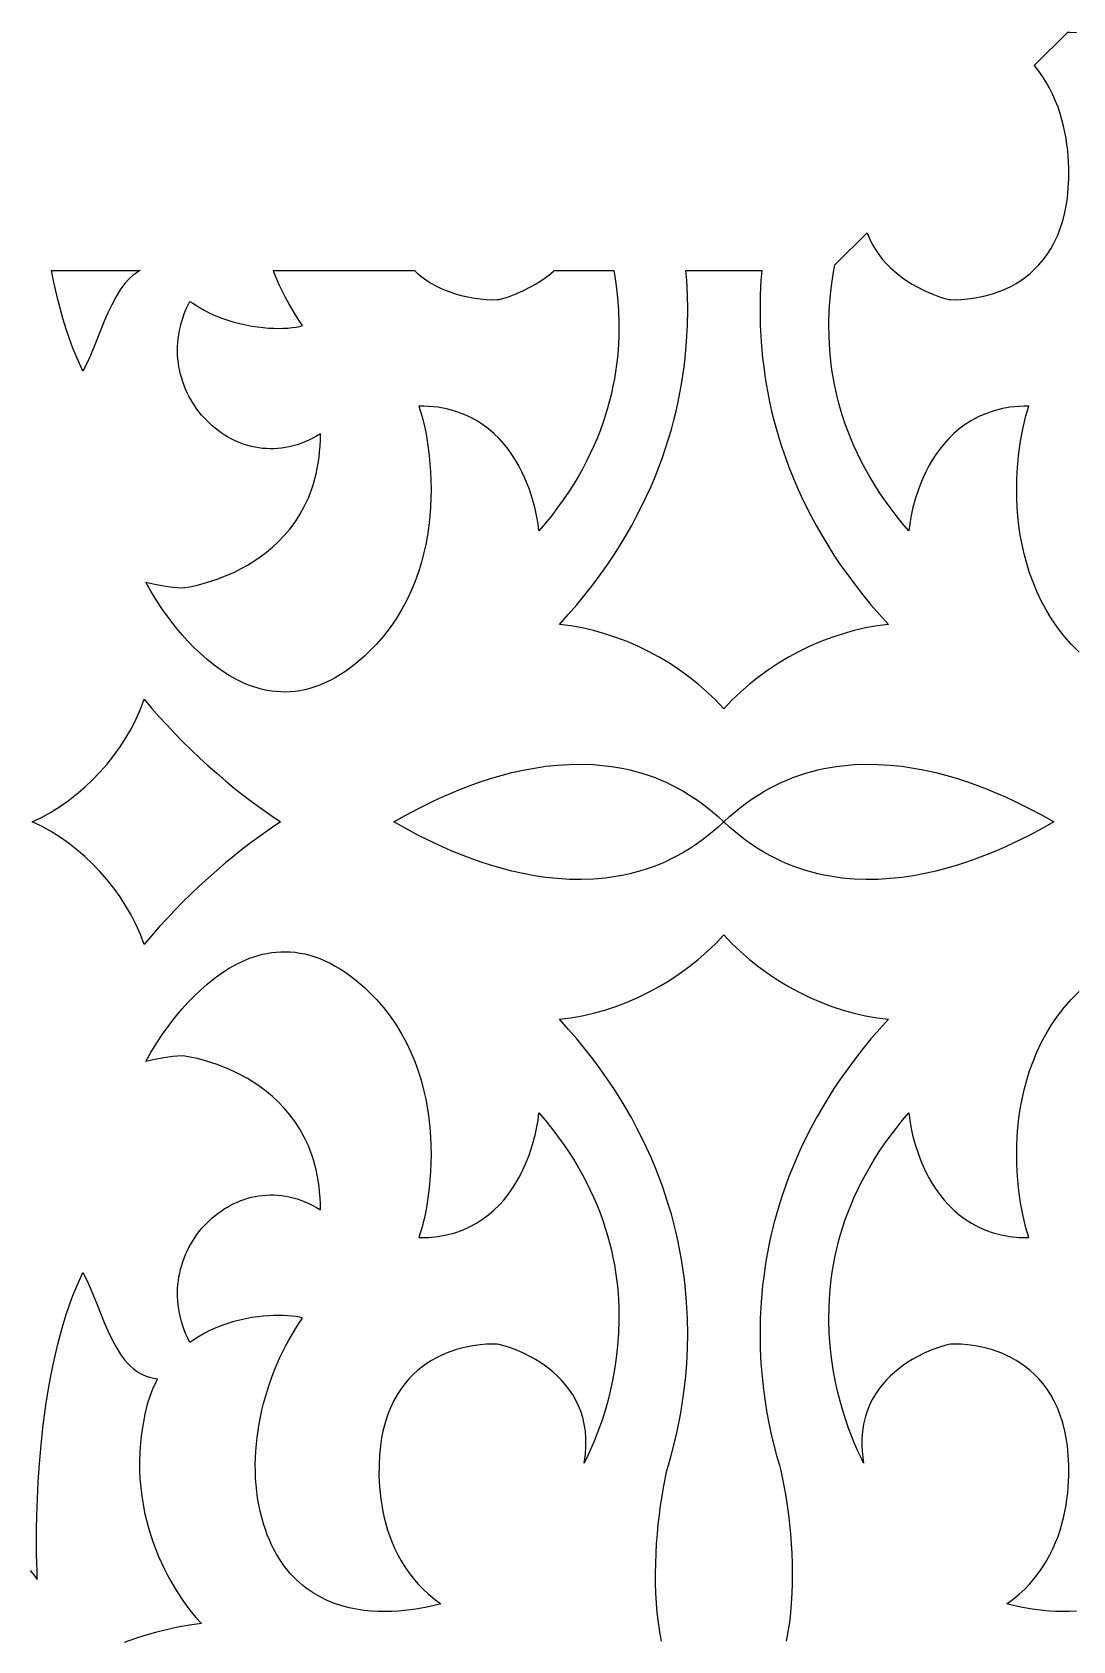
# Model space of a CAD drawing. Extents: x -350 to 350, y -780 to 780.
# Drawn here: x 79.3 to 131.5, y -575.2 to -494.5 of the extents above; entities that cross this region are included whole.
import ezdxf

# ---------------------------------------------------------------- set-up
doc = ezdxf.new("R2010")
doc.units = 0
doc.layers.add('LAYER_1', color=18, linetype='CONTINUOUS')

msp = doc.modelspace()

# ---------------------------------------------------------------- linework, layer by layer
at = {"layer": 'LAYER_1'}
for points in [[(131.812, -525.61), (131.421, -525.211), (131.062, -524.798), (130.732, -524.372), (130.432, -523.935), (130.16, -523.488), (129.915, -523.033), (129.696, -522.571), (129.501, -522.103), (129.331, -521.631), (129.183, -521.157), (129.056, -520.681), (128.95, -520.205), (128.864, -519.731), (128.795, -519.26), (128.744, -518.793), (128.709, -518.331), (128.689, -517.877), (128.682, -517.432), (128.689, -516.996), (128.707, -516.572), (128.736, -516.161), (128.774, -515.764), (128.821, -515.382), (128.875, -515.018), (128.936, -514.672), (129.001, -514.345), (129.143, -513.758), (129.292, -513.267), (129.045, -513.27), (128.804, -513.282), (128.343, -513.329), (127.908, -513.408), (127.498, -513.515), (127.113, -513.649), (126.751, -513.808), (126.412, -513.989), (126.096, -514.19), (125.801, -514.409), (125.527, -514.644), (125.273, -514.893), (125.039, -515.154), (124.823, -515.424), (124.625, -515.702), (124.444, -515.985), (124.28, -516.271), (124.131, -516.557), (123.997, -516.843), (123.877, -517.126), (123.771, -517.402), (123.596, -517.931), (123.465, -518.413), (123.374, -518.829), (123.316, -519.164), (123.277, -519.519), (122.946, -519.132), (122.633, -518.745), (122.337, -518.358), (122.056, -517.97), (121.792, -517.583), (121.544, -517.195), (121.31, -516.808), (121.092, -516.422), (120.888, -516.036), (120.698, -515.651), (120.521, -515.268), (120.358, -514.885), (120.208, -514.505), (120.071, -514.126), (119.946, -513.749), (119.833, -513.375), (119.731, -513.003), (119.64, -512.633), (119.56, -512.266), (119.491, -511.902), (119.431, -511.542), (119.381, -511.185), (119.34, -510.831), (119.308, -510.482), (119.27, -509.794), (119.262, -509.125), (119.282, -508.475), (119.327, -507.846), (119.395, -507.24), (119.481, -506.658), (119.566, -506.193), (121.181, -504.578), (121.301, -504.873), (121.442, -505.157), (121.599, -505.424), (121.771, -505.675), (121.955, -505.911), (122.151, -506.131), (122.355, -506.337), (122.567, -506.528), (122.784, -506.704), (123.003, -506.868), (123.224, -507.017), (123.445, -507.154), (123.663, -507.278), (124.082, -507.491), (124.469, -507.657), (124.806, -507.782), (125.079, -507.867), (125.271, -507.916), (125.369, -507.931), (125.64, -507.933), (125.896, -507.922), (126.218, -507.895), (126.593, -507.844), (127.012, -507.761), (127.233, -507.705), (127.462, -507.639), (127.695, -507.561), (127.933, -507.47), (128.172, -507.366), (128.413, -507.248), (128.653, -507.114), (128.891, -506.964), (129.126, -506.797), (129.357, -506.612), (129.581, -506.407), (129.798, -506.183), (130.006, -505.938), (130.203, -505.672), (130.39, -505.382), (130.563, -505.069), (130.721, -504.732), (130.864, -504.369), (130.99, -503.979), (131.097, -503.563), (131.163, -503.223), (131.222, -502.821), (131.267, -502.365), (131.293, -501.863), (131.294, -501.322), (131.266, -500.749), (131.239, -500.453), (131.203, -500.152), (131.157, -499.847), (131.1, -499.538), (131.032, -499.227), (130.952, -498.914), (130.859, -498.601), (130.753, -498.288), (130.632, -497.977), (130.497, -497.668), (130.347, -497.362), (130.181, -497.06), (129.998, -496.763), (129.798, -496.472), (129.579, -496.188), (129.576, -496.183), (131.238, -494.521), (131.33, -494.522), (131.685, -494.543)], [(110.869, -575.183), (110.784, -574.721), (110.715, -574.249), (110.659, -573.769), (110.618, -573.283), (110.59, -572.79), (110.575, -572.295), (110.571, -571.797), (110.579, -571.298), (110.597, -570.801), (110.626, -570.306), (110.664, -569.815), (110.711, -569.331), (110.766, -568.853), (110.828, -568.385), (110.898, -567.926), (110.973, -567.48), (111.141, -566.631), (111.215, -566.368), (111.357, -565.875), (111.542, -565.168), (111.642, -564.74), (111.742, -564.264), (111.84, -563.743), (111.932, -563.179), (112.015, -562.574), (112.085, -561.929), (112.139, -561.248), (112.174, -560.532), (112.186, -559.782), (112.173, -559.002), (112.13, -558.194), (112.055, -557.358), (112.005, -556.931), (111.945, -556.498), (111.875, -556.059), (111.795, -555.615), (111.704, -555.166), (111.603, -554.712), (111.49, -554.253), (111.365, -553.79), (111.228, -553.323), (111.078, -552.851), (110.915, -552.377), (110.739, -551.899), (110.549, -551.418), (110.345, -550.934), (110.125, -550.447), (109.891, -549.958), (109.641, -549.467), (109.375, -548.975), (109.093, -548.481), (108.794, -547.985), (108.478, -547.489), (108.144, -546.991), (107.792, -546.493), (107.422, -545.995), (107.033, -545.497), (106.625, -544.999), (106.197, -544.502), (105.748, -544.006), (106.32, -543.934), (106.891, -543.834), (107.46, -543.704), (108.026, -543.547), (108.587, -543.363), (109.142, -543.152), (109.688, -542.916), (110.226, -542.656), (110.752, -542.371), (111.266, -542.063), (111.765, -541.733), (112.249, -541.382), (112.716, -541.01), (113.164, -540.618), (113.592, -540.206), (113.999, -539.777), (114.406, -540.206), (114.834, -540.618), (115.282, -541.01), (115.749, -541.382), (116.233, -541.733), (116.733, -542.063), (117.246, -542.371), (117.773, -542.656), (118.31, -542.916), (118.857, -543.152), (119.411, -543.363), (119.972, -543.547), (120.538, -543.704), (121.108, -543.834), (121.679, -543.934), (122.25, -544.006), (121.802, -544.502), (121.374, -544.999), (120.965, -545.497), (120.576, -545.995), (120.206, -546.493), (119.854, -546.991), (119.52, -547.489), (119.204, -547.985), (118.905, -548.481), (118.623, -548.975), (118.357, -549.467), (118.107, -549.958), (117.873, -550.447), (117.654, -550.934), (117.449, -551.418), (117.259, -551.899), (117.083, -552.377), (116.92, -552.851), (116.77, -553.323), (116.633, -553.79), (116.508, -554.253), (116.395, -554.712), (116.294, -555.166), (116.203, -555.615), (116.123, -556.059), (116.054, -556.498), (115.994, -556.931), (115.943, -557.358), (115.868, -558.194), (115.825, -559.002), (115.812, -559.782), (115.824, -560.532), (115.859, -561.248), (115.913, -561.929), (115.983, -562.574), (116.066, -563.179), (116.158, -563.743), (116.256, -564.264), (116.356, -564.74), (116.456, -565.168), (116.641, -565.875), (116.784, -566.368), (116.858, -566.631), (117.025, -567.48), (117.101, -567.926), (117.17, -568.385), (117.233, -568.853), (117.288, -569.331), (117.334, -569.815), (117.372, -570.306), (117.401, -570.801), (117.419, -571.298), (117.427, -571.797), (117.424, -572.295), (117.408, -572.79), (117.38, -573.283), (117.339, -573.769), (117.284, -574.249), (117.214, -574.721), (117.129, -575.183)], [(131.685, -573.683), (131.33, -573.704), (130.983, -573.71), (130.647, -573.704), (130.323, -573.687), (130.015, -573.661), (129.451, -573.59), (128.97, -573.506), (128.59, -573.424), (128.195, -573.324), (128.513, -573.088), (128.81, -572.84), (129.086, -572.582), (129.342, -572.315), (129.579, -572.038), (129.798, -571.754), (129.998, -571.463), (130.181, -571.166), (130.347, -570.864), (130.497, -570.558), (130.632, -570.249), (130.753, -569.938), (130.859, -569.625), (130.952, -569.312), (131.032, -568.999), (131.1, -568.688), (131.157, -568.379), (131.203, -568.074), (131.239, -567.773), (131.266, -567.477), (131.294, -566.904), (131.293, -566.363), (131.267, -565.861), (131.222, -565.405), (131.163, -565.004), (131.097, -564.663), (130.99, -564.247), (130.864, -563.857), (130.721, -563.494), (130.563, -563.157), (130.39, -562.844), (130.203, -562.554), (130.006, -562.288), (129.798, -562.043), (129.581, -561.819), (129.357, -561.615), (129.126, -561.429), (128.891, -561.262), (128.653, -561.112), (128.413, -560.979), (128.172, -560.86), (127.933, -560.756), (127.695, -560.665), (127.462, -560.587), (127.233, -560.521), (127.012, -560.465), (126.593, -560.382), (126.218, -560.331), (125.896, -560.304), (125.64, -560.294), (125.369, -560.295), (125.271, -560.311), (125.079, -560.359), (124.806, -560.444), (124.469, -560.569), (124.082, -560.736), (123.663, -560.948), (123.445, -561.072), (123.224, -561.209), (123.003, -561.359), (122.784, -561.522), (122.567, -561.698), (122.355, -561.889), (122.151, -562.095), (121.955, -562.315), (121.771, -562.551), (121.599, -562.802), (121.442, -563.069), (121.301, -563.353), (121.179, -563.654), (121.078, -563.972), (120.999, -564.307), (120.944, -564.661), (120.916, -565.033), (120.916, -565.424), (120.946, -565.834), (121.008, -566.264), (120.909, -566.072), (120.73, -565.699), (120.496, -565.158), (120.23, -564.461), (120.092, -564.059), (119.956, -563.622), (119.824, -563.153), (119.698, -562.653), (119.583, -562.125), (119.481, -561.568), (119.395, -560.986), (119.327, -560.38), (119.282, -559.751), (119.262, -559.101), (119.27, -558.432), (119.308, -557.745), (119.34, -557.395), (119.381, -557.041), (119.431, -556.684), (119.491, -556.324), (119.56, -555.96), (119.64, -555.593), (119.731, -555.224), (119.833, -554.851), (119.946, -554.477), (120.071, -554.1), (120.208, -553.721), (120.358, -553.341), (120.521, -552.958), (120.698, -552.575), (120.888, -552.19), (121.092, -551.804), (121.31, -551.418), (121.544, -551.031), (121.792, -550.643), (122.056, -550.256), (122.337, -549.868), (122.633, -549.481), (122.946, -549.094), (123.277, -548.707), (123.316, -549.062), (123.374, -549.397), (123.465, -549.814), (123.596, -550.295), (123.771, -550.824), (123.877, -551.101), (123.997, -551.383), (124.131, -551.669), (124.28, -551.956), (124.444, -552.241), (124.625, -552.524), (124.823, -552.802), (125.039, -553.072), (125.273, -553.333), (125.527, -553.582), (125.801, -553.817), (126.096, -554.036), (126.412, -554.237), (126.751, -554.418), (127.113, -554.577), (127.498, -554.711), (127.908, -554.818), (128.343, -554.897), (128.804, -554.944), (129.045, -554.956), (129.292, -554.959), (129.143, -554.468), (129.001, -553.881), (128.936, -553.554), (128.875, -553.208), (128.821, -552.844), (128.774, -552.462), (128.736, -552.065), (128.707, -551.654), (128.689, -551.23), (128.682, -550.794), (128.689, -550.349), (128.709, -549.895), (128.744, -549.433), (128.795, -548.967), (128.864, -548.495), (128.95, -548.021), (129.056, -547.545), (129.183, -547.069), (129.331, -546.595), (129.501, -546.123), (129.696, -545.655), (129.915, -545.193), (130.16, -544.738), (130.432, -544.291), (130.732, -543.854), (131.062, -543.428), (131.421, -543.015), (131.812, -542.616)], [(79.218, -571.649), (79.398, -571.872), (79.569, -572.101), (79.557, -571.702), (79.539, -570.849), (79.534, -570.274), (79.537, -569.613), (79.55, -568.876), (79.576, -568.071), (79.617, -567.207), (79.678, -566.295), (79.76, -565.342), (79.867, -564.359), (80.001, -563.355), (80.165, -562.338), (80.26, -561.828), (80.363, -561.318), (80.476, -560.81), (80.598, -560.305), (80.729, -559.803), (80.871, -559.307), (81.024, -558.817), (81.187, -558.334), (81.361, -557.86), (81.548, -557.395), (81.746, -556.941), (81.859, -556.703), (82.054, -557.093), (82.237, -557.502), (82.585, -558.356), (82.931, -559.217), (83.111, -559.637), (83.302, -560.041), (83.506, -560.424), (83.727, -560.78), (83.845, -560.946), (83.968, -561.104), (84.097, -561.252), (84.233, -561.39), (84.375, -561.516), (84.525, -561.631), (84.682, -561.734), (84.848, -561.823), (85.022, -561.899), (85.205, -561.96), (85.397, -562.005), (85.599, -562.035), (85.509, -562.199), (85.348, -562.549), (85.207, -562.921), (85.088, -563.314), (84.968, -563.806), (84.872, -564.292), (84.797, -564.772), (84.743, -565.244), (84.709, -565.709), (84.695, -566.167), (84.698, -566.616), (84.719, -567.057), (84.756, -567.49), (84.808, -567.914), (84.874, -568.328), (84.954, -568.733), (85.046, -569.128), (85.149, -569.512), (85.262, -569.886), (85.385, -570.249), (85.515, -570.601), (85.654, -570.941), (85.798, -571.269), (85.948, -571.585), (86.102, -571.889), (86.26, -572.179), (86.581, -572.72), (86.904, -573.205), (87.221, -573.632), (87.524, -573.999), (87.805, -574.301), (87.205, -574.388), (86.62, -574.494), (86.052, -574.616), (85.499, -574.754), (84.961, -574.908), (84.439, -575.075), (83.933, -575.256)]]:
    msp.add_lwpolyline(points, dxfattribs=at)
for points in [[(84.682, -506.492), (84.525, -506.595), (84.375, -506.71), (84.233, -506.837), (84.097, -506.974), (83.968, -507.122), (83.845, -507.28), (83.727, -507.446), (83.506, -507.802), (83.302, -508.185), (83.111, -508.589), (82.931, -509.009), (82.585, -509.87), (82.237, -510.724), (82.054, -511.133), (81.859, -511.523), (81.746, -511.285), (81.548, -510.831), (81.361, -510.366), (81.187, -509.892), (81.024, -509.409), (80.871, -508.919), (80.729, -508.423), (80.598, -507.921), (80.476, -507.416), (80.363, -506.908), (80.275, -506.47), (84.724, -506.47)], [(108.517, -506.658), (108.604, -507.24), (108.671, -507.846), (108.716, -508.475), (108.736, -509.125), (108.729, -509.794), (108.69, -510.482), (108.658, -510.831), (108.617, -511.185), (108.567, -511.542), (108.508, -511.902), (108.438, -512.266), (108.358, -512.633), (108.267, -513.003), (108.166, -513.375), (108.052, -513.749), (107.927, -514.126), (107.79, -514.505), (107.64, -514.885), (107.477, -515.268), (107.301, -515.651), (107.111, -516.036), (106.907, -516.422), (106.688, -516.808), (106.455, -517.195), (106.206, -517.583), (105.942, -517.97), (105.662, -518.358), (105.365, -518.745), (105.052, -519.132), (104.722, -519.519), (104.682, -519.164), (104.624, -518.829), (104.533, -518.413), (104.403, -517.931), (104.228, -517.402), (104.121, -517.126), (104.002, -516.843), (103.868, -516.557), (103.719, -516.271), (103.554, -515.985), (103.373, -515.702), (103.175, -515.424), (102.959, -515.154), (102.725, -514.893), (102.471, -514.644), (102.197, -514.409), (101.902, -514.19), (101.586, -513.989), (101.247, -513.808), (100.886, -513.649), (100.5, -513.515), (100.09, -513.408), (99.655, -513.329), (99.194, -513.282), (98.953, -513.27), (98.706, -513.267), (98.855, -513.758), (98.997, -514.345), (99.063, -514.672), (99.123, -515.018), (99.177, -515.382), (99.224, -515.764), (99.262, -516.161), (99.291, -516.572), (99.309, -516.996), (99.316, -517.432), (99.31, -517.877), (99.289, -518.331), (99.254, -518.793), (99.203, -519.26), (99.135, -519.731), (99.048, -520.205), (98.942, -520.681), (98.816, -521.157), (98.668, -521.631), (98.497, -522.103), (98.303, -522.571), (98.084, -523.033), (97.838, -523.488), (97.566, -523.935), (97.266, -524.372), (96.937, -524.798), (96.577, -525.211), (96.186, -525.61), (95.978, -525.804), (95.762, -525.994), (95.538, -526.18), (95.305, -526.361), (95.039, -526.554), (94.775, -526.728), (94.513, -526.885), (94.253, -527.025), (93.995, -527.149), (93.74, -527.257), (93.486, -527.349), (93.235, -527.426), (92.986, -527.489), (92.74, -527.537), (92.496, -527.572), (92.255, -527.594), (92.017, -527.603), (91.781, -527.599), (91.548, -527.584), (91.318, -527.557), (91.091, -527.52), (90.867, -527.472), (90.645, -527.414), (90.428, -527.347), (90.213, -527.271), (90.002, -527.186), (89.589, -526.993), (89.19, -526.771), (88.806, -526.524), (88.437, -526.257), (88.084, -525.972), (87.747, -525.673), (87.427, -525.364), (87.124, -525.05), (86.839, -524.732), (86.572, -524.416), (86.325, -524.105), (86.097, -523.803), (85.889, -523.514), (85.536, -522.987), (85.27, -522.554), (85.096, -522.246), (85.018, -522.093), (85.468, -522.194), (85.92, -522.284), (86.375, -522.348), (86.603, -522.368), (86.832, -522.376), (86.966, -522.364), (87.227, -522.322), (87.598, -522.243), (88.06, -522.119), (88.593, -521.944), (88.88, -521.836), (89.178, -521.711), (89.485, -521.571), (89.797, -521.414), (90.114, -521.238), (90.431, -521.044), (90.748, -520.83), (91.061, -520.595), (91.369, -520.339), (91.668, -520.06), (91.957, -519.758), (92.233, -519.432), (92.494, -519.082), (92.738, -518.705), (92.961, -518.301), (93.162, -517.87), (93.254, -517.644), (93.339, -517.411), (93.417, -517.17), (93.488, -516.922), (93.552, -516.667), (93.608, -516.403), (93.657, -516.132), (93.697, -515.853), (93.728, -515.566), (93.751, -515.271), (93.764, -514.968), (93.769, -514.657), (93.575, -514.775), (93.381, -514.883), (93.186, -514.981), (92.99, -515.068), (92.794, -515.144), (92.599, -515.211), (92.403, -515.268), (92.208, -515.315), (92.013, -515.352), (91.818, -515.38), (91.625, -515.399), (91.433, -515.409), (91.241, -515.41), (91.051, -515.402), (90.863, -515.386), (90.676, -515.362), (90.492, -515.33), (90.309, -515.29), (90.129, -515.242), (89.951, -515.186), (89.775, -515.123), (89.603, -515.053), (89.433, -514.976), (89.266, -514.892), (89.103, -514.801), (88.944, -514.704), (88.788, -514.601), (88.635, -514.492), (88.487, -514.376), (88.343, -514.255), (88.204, -514.129), (88.069, -513.997), (87.939, -513.859), (87.813, -513.717), (87.693, -513.57), (87.578, -513.418), (87.469, -513.262), (87.365, -513.102), (87.267, -512.937), (87.175, -512.769), (87.089, -512.596), (87.01, -512.421), (86.937, -512.241), (86.87, -512.059), (86.811, -511.873), (86.759, -511.685), (86.714, -511.494), (86.676, -511.301), (86.646, -511.105), (86.624, -510.907), (86.609, -510.707), (86.603, -510.506), (86.605, -510.303), (86.616, -510.098), (86.635, -509.892), (86.663, -509.686), (86.7, -509.478), (86.746, -509.27), (86.802, -509.061), (86.867, -508.852), (86.942, -508.642), (87.027, -508.433), (87.122, -508.224), (87.227, -508.016), (87.365, -508.114), (87.647, -508.294), (87.936, -508.458), (88.23, -508.607), (88.528, -508.74), (88.829, -508.859), (89.131, -508.964), (89.433, -509.055), (89.733, -509.134), (90.031, -509.2), (90.324, -509.255), (90.611, -509.298), (90.892, -509.331), (91.164, -509.353), (91.426, -509.366), (91.678, -509.37), (91.916, -509.366), (92.141, -509.353), (92.351, -509.333), (92.545, -509.306), (92.72, -509.273), (92.876, -509.234), (92.692, -508.967), (92.515, -508.692), (92.343, -508.41), (92.178, -508.122), (92.019, -507.826), (91.867, -507.525), (91.722, -507.219), (91.585, -506.907), (91.454, -506.59), (91.408, -506.47), (98.486, -506.47), (98.642, -506.612), (98.872, -506.797), (99.107, -506.964), (99.345, -507.114), (99.585, -507.248), (99.826, -507.366), (100.066, -507.47), (100.303, -507.561), (100.536, -507.639), (100.765, -507.705), (100.987, -507.761), (101.405, -507.844), (101.781, -507.895), (102.102, -507.922), (102.358, -507.933), (102.629, -507.931), (102.727, -507.916), (102.92, -507.867), (103.192, -507.782), (103.53, -507.657), (103.916, -507.491), (104.336, -507.278), (104.553, -507.154), (104.774, -507.017), (104.995, -506.868), (105.215, -506.704), (105.431, -506.528), (105.496, -506.47), (108.483, -506.47)], [(115.859, -506.978), (115.824, -507.694), (115.812, -508.444), (115.825, -509.224), (115.868, -510.032), (115.943, -510.868), (115.994, -511.295), (116.054, -511.728), (116.123, -512.167), (116.203, -512.611), (116.294, -513.06), (116.395, -513.514), (116.508, -513.973), (116.633, -514.436), (116.77, -514.904), (116.92, -515.375), (117.083, -515.849), (117.259, -516.327), (117.449, -516.808), (117.654, -517.292), (117.873, -517.779), (118.107, -518.268), (118.357, -518.759), (118.623, -519.251), (118.905, -519.746), (119.204, -520.241), (119.52, -520.738), (119.854, -521.235), (120.206, -521.733), (120.576, -522.231), (120.965, -522.729), (121.374, -523.227), (121.802, -523.724), (122.25, -524.22), (121.679, -524.292), (121.108, -524.393), (120.538, -524.522), (119.972, -524.679), (119.411, -524.863), (118.857, -525.074), (118.31, -525.31), (117.773, -525.571), (117.246, -525.855), (116.733, -526.163), (116.233, -526.493), (115.749, -526.844), (115.282, -527.216), (114.834, -527.608), (114.406, -528.02), (113.999, -528.449), (113.592, -528.02), (113.164, -527.608), (112.716, -527.216), (112.249, -526.844), (111.765, -526.493), (111.266, -526.163), (110.752, -525.855), (110.226, -525.571), (109.688, -525.31), (109.142, -525.074), (108.587, -524.863), (108.026, -524.679), (107.46, -524.522), (106.891, -524.393), (106.32, -524.292), (105.748, -524.22), (106.197, -523.724), (106.625, -523.227), (107.033, -522.729), (107.422, -522.231), (107.792, -521.733), (108.144, -521.235), (108.478, -520.738), (108.794, -520.241), (109.093, -519.746), (109.375, -519.251), (109.641, -518.759), (109.891, -518.268), (110.125, -517.779), (110.345, -517.292), (110.549, -516.808), (110.739, -516.327), (110.915, -515.849), (111.078, -515.375), (111.228, -514.904), (111.365, -514.436), (111.49, -513.973), (111.603, -513.514), (111.704, -513.06), (111.795, -512.611), (111.875, -512.167), (111.945, -511.728), (112.005, -511.295), (112.055, -510.868), (112.13, -510.032), (112.173, -509.224), (112.186, -508.444), (112.174, -507.694), (112.139, -506.978), (112.099, -506.47), (115.9, -506.47)], [(85.306, -528.408), (85.687, -528.842), (86.076, -529.27), (86.473, -529.69), (86.877, -530.103), (87.288, -530.509), (87.707, -530.906), (88.133, -531.296), (88.566, -531.678), (89.005, -532.051), (89.45, -532.416), (89.902, -532.773), (90.359, -533.121), (90.822, -533.46), (91.29, -533.79), (91.764, -534.113), (91.29, -534.437), (90.822, -534.766), (90.359, -535.105), (89.902, -535.453), (89.45, -535.81), (89.005, -536.175), (88.566, -536.548), (88.133, -536.93), (87.707, -537.32), (87.288, -537.717), (86.877, -538.123), (86.473, -538.536), (86.076, -538.956), (85.687, -539.384), (85.306, -539.819), (84.934, -540.26), (84.746, -539.765), (84.53, -539.278), (84.287, -538.801), (84.018, -538.334), (83.725, -537.879), (83.409, -537.439), (83.072, -537.013), (82.715, -536.605), (82.34, -536.214), (81.947, -535.844), (81.539, -535.494), (81.117, -535.167), (80.683, -534.865), (80.237, -534.587), (79.781, -534.337), (79.317, -534.113), (79.781, -533.889), (80.237, -533.639), (80.683, -533.362), (81.117, -533.059), (81.539, -532.732), (81.947, -532.382), (82.34, -532.012), (82.715, -531.621), (83.072, -531.213), (83.409, -530.787), (83.725, -530.347), (84.018, -529.892), (84.287, -529.426), (84.53, -528.948), (84.746, -528.461), (84.934, -527.966)], [(121.741, -531.229), (122.335, -531.266), (122.922, -531.328), (123.5, -531.414), (124.07, -531.521), (124.628, -531.646), (125.174, -531.788), (125.706, -531.944), (126.223, -532.112), (126.724, -532.291), (127.208, -532.476), (127.672, -532.667), (128.117, -532.861), (128.539, -533.055), (129.314, -533.437), (129.986, -533.795), (130.545, -534.113), (129.986, -534.431), (129.314, -534.789), (128.539, -535.171), (128.117, -535.366), (127.672, -535.559), (127.208, -535.75), (126.724, -535.936), (126.223, -536.114), (125.706, -536.282), (125.174, -536.438), (124.628, -536.58), (124.07, -536.706), (123.5, -536.812), (122.922, -536.898), (122.335, -536.96), (121.741, -536.997), (121.141, -537.005), (120.538, -536.984), (119.931, -536.93), (119.627, -536.891), (119.323, -536.842), (119.019, -536.784), (118.715, -536.717), (118.411, -536.64), (118.107, -536.553), (117.804, -536.455), (117.502, -536.347), (117.201, -536.228), (116.901, -536.097), (116.603, -535.956), (116.306, -535.802), (116.01, -535.636), (115.716, -535.458), (115.424, -535.268), (115.135, -535.064), (114.847, -534.848), (114.562, -534.618), (114.28, -534.374), (113.999, -534.114), (113.719, -534.374), (113.436, -534.618), (113.151, -534.848), (112.864, -535.064), (112.574, -535.268), (112.282, -535.458), (111.988, -535.636), (111.693, -535.802), (111.395, -535.956), (111.097, -536.097), (110.797, -536.228), (110.496, -536.347), (110.194, -536.455), (109.891, -536.553), (109.588, -536.64), (109.284, -536.717), (108.98, -536.784), (108.675, -536.842), (108.371, -536.891), (108.067, -536.93), (107.461, -536.984), (106.857, -537.005), (106.257, -536.997), (105.664, -536.96), (105.077, -536.898), (104.498, -536.812), (103.929, -536.706), (103.371, -536.58), (102.825, -536.438), (102.292, -536.282), (101.775, -536.114), (101.274, -535.936), (100.79, -535.75), (100.326, -535.559), (99.882, -535.366), (99.459, -535.171), (98.684, -534.789), (98.012, -534.431), (97.453, -534.113), (98.012, -533.795), (98.684, -533.437), (99.459, -533.055), (99.882, -532.861), (100.326, -532.667), (100.79, -532.476), (101.274, -532.291), (101.775, -532.112), (102.292, -531.944), (102.825, -531.788), (103.371, -531.646), (103.929, -531.521), (104.498, -531.414), (105.077, -531.328), (105.664, -531.266), (106.257, -531.229), (106.857, -531.221), (107.461, -531.242), (108.067, -531.296), (108.371, -531.335), (108.675, -531.384), (108.98, -531.442), (109.284, -531.509), (109.588, -531.586), (109.891, -531.674), (110.194, -531.771), (110.496, -531.879), (110.797, -531.998), (111.097, -532.129), (111.395, -532.271), (111.693, -532.424), (111.988, -532.59), (112.282, -532.768), (112.574, -532.958), (112.864, -533.162), (113.151, -533.378), (113.436, -533.608), (113.719, -533.852), (113.999, -534.112), (114.28, -533.852), (114.562, -533.608), (114.847, -533.378), (115.135, -533.162), (115.424, -532.958), (115.716, -532.768), (116.01, -532.59), (116.306, -532.424), (116.603, -532.271), (116.901, -532.129), (117.201, -531.998), (117.502, -531.879), (117.804, -531.771), (118.107, -531.674), (118.411, -531.586), (118.715, -531.509), (119.019, -531.442), (119.323, -531.384), (119.627, -531.335), (119.931, -531.296), (120.538, -531.242), (121.141, -531.221)], [(92.255, -540.632), (92.496, -540.654), (92.74, -540.689), (92.986, -540.737), (93.235, -540.8), (93.486, -540.877), (93.74, -540.969), (93.995, -541.077), (94.253, -541.201), (94.513, -541.341), (94.775, -541.498), (95.039, -541.673), (95.305, -541.865), (95.538, -542.046), (95.762, -542.232), (95.978, -542.422), (96.186, -542.616), (96.577, -543.015), (96.937, -543.428), (97.266, -543.854), (97.566, -544.291), (97.838, -544.738), (98.084, -545.193), (98.303, -545.655), (98.497, -546.123), (98.668, -546.595), (98.816, -547.069), (98.942, -547.545), (99.048, -548.021), (99.135, -548.495), (99.203, -548.967), (99.254, -549.433), (99.289, -549.895), (99.31, -550.349), (99.316, -550.794), (99.309, -551.23), (99.291, -551.654), (99.262, -552.065), (99.224, -552.462), (99.177, -552.844), (99.123, -553.208), (99.063, -553.554), (98.997, -553.881), (98.855, -554.468), (98.706, -554.959), (98.953, -554.956), (99.194, -554.944), (99.655, -554.897), (100.09, -554.818), (100.5, -554.711), (100.886, -554.577), (101.247, -554.418), (101.586, -554.237), (101.902, -554.036), (102.197, -553.817), (102.471, -553.582), (102.725, -553.333), (102.959, -553.072), (103.175, -552.802), (103.373, -552.524), (103.554, -552.241), (103.719, -551.956), (103.868, -551.669), (104.002, -551.383), (104.121, -551.101), (104.228, -550.824), (104.403, -550.295), (104.533, -549.814), (104.624, -549.397), (104.682, -549.062), (104.722, -548.707), (105.052, -549.094), (105.365, -549.481), (105.662, -549.868), (105.942, -550.256), (106.206, -550.643), (106.455, -551.031), (106.688, -551.418), (106.907, -551.804), (107.111, -552.19), (107.301, -552.575), (107.477, -552.958), (107.64, -553.341), (107.79, -553.721), (107.927, -554.1), (108.052, -554.477), (108.166, -554.851), (108.267, -555.224), (108.358, -555.593), (108.438, -555.96), (108.508, -556.324), (108.567, -556.684), (108.617, -557.041), (108.658, -557.395), (108.69, -557.745), (108.729, -558.432), (108.736, -559.101), (108.716, -559.751), (108.671, -560.38), (108.604, -560.986), (108.517, -561.568), (108.415, -562.125), (108.3, -562.653), (108.175, -563.153), (108.042, -563.622), (107.906, -564.059), (107.769, -564.461), (107.502, -565.158), (107.268, -565.699), (107.089, -566.072), (106.99, -566.264), (107.052, -565.834), (107.082, -565.424), (107.082, -565.033), (107.054, -564.661), (106.999, -564.307), (106.92, -563.972), (106.819, -563.654), (106.697, -563.353), (106.557, -563.069), (106.4, -562.802), (106.228, -562.551), (106.043, -562.315), (105.847, -562.095), (105.643, -561.889), (105.431, -561.698), (105.215, -561.522), (104.995, -561.359), (104.774, -561.209), (104.553, -561.072), (104.336, -560.948), (103.916, -560.736), (103.53, -560.569), (103.192, -560.444), (102.92, -560.359), (102.727, -560.311), (102.629, -560.295), (102.358, -560.294), (102.102, -560.304), (101.781, -560.331), (101.405, -560.382), (100.987, -560.465), (100.765, -560.521), (100.536, -560.587), (100.303, -560.665), (100.066, -560.756), (99.826, -560.86), (99.585, -560.979), (99.345, -561.112), (99.107, -561.262), (98.872, -561.429), (98.642, -561.615), (98.417, -561.819), (98.201, -562.043), (97.993, -562.288), (97.795, -562.554), (97.609, -562.844), (97.436, -563.157), (97.277, -563.494), (97.134, -563.857), (97.009, -564.247), (96.902, -564.663), (96.835, -565.004), (96.776, -565.405), (96.731, -565.861), (96.706, -566.363), (96.704, -566.904), (96.732, -567.477), (96.759, -567.773), (96.795, -568.074), (96.841, -568.379), (96.898, -568.688), (96.966, -568.999), (97.046, -569.312), (97.139, -569.625), (97.246, -569.938), (97.366, -570.249), (97.501, -570.558), (97.651, -570.864), (97.817, -571.166), (98, -571.463), (98.201, -571.754), (98.419, -572.038), (98.656, -572.315), (98.912, -572.582), (99.188, -572.84), (99.485, -573.088), (99.803, -573.324), (99.408, -573.424), (99.028, -573.506), (98.548, -573.59), (97.983, -573.661), (97.675, -573.687), (97.352, -573.704), (97.015, -573.71), (96.669, -573.704), (96.313, -573.683), (95.951, -573.646), (95.584, -573.59), (95.215, -573.515), (94.845, -573.417), (94.476, -573.296), (94.111, -573.149), (93.752, -572.975), (93.4, -572.771), (93.058, -572.536), (92.891, -572.406), (92.728, -572.268), (92.567, -572.121), (92.411, -571.965), (92.258, -571.8), (92.11, -571.625), (91.966, -571.441), (91.827, -571.246), (91.693, -571.042), (91.564, -570.827), (91.44, -570.602), (91.323, -570.365), (91.211, -570.118), (91.105, -569.86), (91.006, -569.589), (90.914, -569.307), (90.824, -568.992), (90.745, -568.673), (90.677, -568.349), (90.621, -568.022), (90.577, -567.691), (90.543, -567.358), (90.519, -567.022), (90.507, -566.684), (90.504, -566.344), (90.512, -566.003), (90.53, -565.661), (90.558, -565.318), (90.595, -564.976), (90.642, -564.634), (90.697, -564.292), (90.762, -563.952), (90.836, -563.613), (90.919, -563.277), (91.01, -562.942), (91.109, -562.611), (91.216, -562.282), (91.331, -561.957), (91.454, -561.636), (91.585, -561.319), (91.722, -561.008), (91.867, -560.701), (92.019, -560.4), (92.178, -560.105), (92.343, -559.816), (92.515, -559.534), (92.692, -559.259), (92.876, -558.992), (92.72, -558.953), (92.545, -558.92), (92.351, -558.893), (92.141, -558.873), (91.916, -558.861), (91.678, -558.856), (91.426, -558.86), (91.164, -558.873), (90.892, -558.895), (90.611, -558.928), (90.324, -558.971), (90.031, -559.026), (89.733, -559.092), (89.433, -559.171), (89.131, -559.262), (88.829, -559.367), (88.528, -559.486), (88.23, -559.619), (87.936, -559.768), (87.647, -559.932), (87.365, -560.112), (87.227, -560.21), (87.122, -560.002), (87.027, -559.793), (86.942, -559.584), (86.867, -559.374), (86.802, -559.165), (86.746, -558.956), (86.7, -558.748), (86.663, -558.54), (86.635, -558.334), (86.616, -558.128), (86.605, -557.923), (86.603, -557.72), (86.609, -557.519), (86.624, -557.319), (86.646, -557.121), (86.676, -556.925), (86.714, -556.732), (86.759, -556.541), (86.811, -556.353), (86.87, -556.167), (86.937, -555.985), (87.01, -555.805), (87.089, -555.63), (87.175, -555.457), (87.267, -555.289), (87.365, -555.124), (87.469, -554.964), (87.578, -554.808), (87.693, -554.656), (87.813, -554.509), (87.939, -554.367), (88.069, -554.229), (88.204, -554.097), (88.343, -553.971), (88.487, -553.85), (88.635, -553.734), (88.788, -553.625), (88.944, -553.522), (89.103, -553.425), (89.266, -553.334), (89.433, -553.25), (89.603, -553.173), (89.775, -553.103), (89.951, -553.04), (90.129, -552.985), (90.309, -552.937), (90.492, -552.896), (90.676, -552.864), (90.863, -552.84), (91.051, -552.824), (91.241, -552.816), (91.433, -552.817), (91.625, -552.827), (91.818, -552.846), (92.013, -552.874), (92.208, -552.911), (92.403, -552.958), (92.599, -553.015), (92.794, -553.082), (92.99, -553.158), (93.186, -553.245), (93.381, -553.343), (93.575, -553.451), (93.769, -553.57), (93.764, -553.258), (93.751, -552.955), (93.728, -552.66), (93.697, -552.373), (93.657, -552.094), (93.608, -551.823), (93.552, -551.56), (93.488, -551.304), (93.417, -551.056), (93.339, -550.815), (93.254, -550.582), (93.162, -550.356), (92.961, -549.925), (92.738, -549.521), (92.494, -549.145), (92.233, -548.794), (91.957, -548.468), (91.668, -548.166), (91.369, -547.887), (91.061, -547.631), (90.748, -547.396), (90.431, -547.182), (90.114, -546.988), (89.797, -546.812), (89.485, -546.655), (89.178, -546.515), (88.88, -546.39), (88.593, -546.282), (88.06, -546.107), (87.598, -545.983), (87.227, -545.904), (86.966, -545.862), (86.832, -545.85), (86.603, -545.858), (86.375, -545.878), (85.92, -545.942), (85.468, -546.032), (85.018, -546.133), (85.096, -545.98), (85.27, -545.672), (85.536, -545.24), (85.889, -544.713), (86.097, -544.423), (86.325, -544.121), (86.572, -543.81), (86.839, -543.494), (87.124, -543.177), (87.427, -542.862), (87.747, -542.553), (88.084, -542.254), (88.437, -541.969), (88.806, -541.702), (89.19, -541.455), (89.589, -541.233), (90.002, -541.04), (90.213, -540.955), (90.428, -540.879), (90.645, -540.812), (90.867, -540.754), (91.091, -540.706), (91.318, -540.669), (91.548, -540.642), (91.781, -540.627), (92.017, -540.623)]]:
    msp.add_lwpolyline(points, close=True, dxfattribs=at)

doc.saveas('drawing.dxf')
